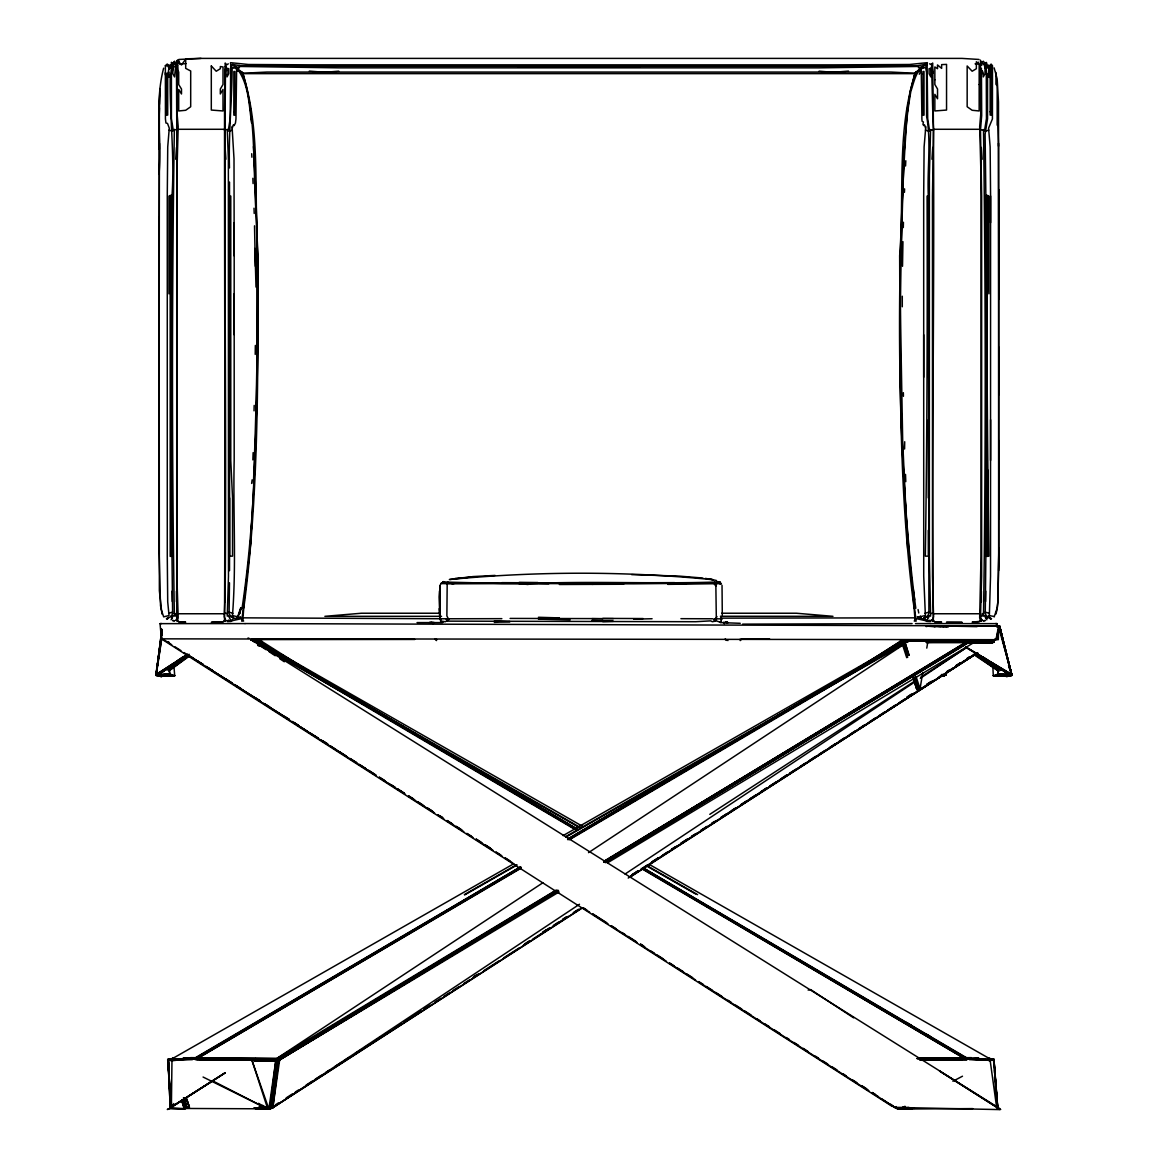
<?xml version="1.0" encoding="UTF-8"?>
<svg xmlns="http://www.w3.org/2000/svg" width="1168" height="1168" viewBox="0 0 1168 1168"><rect width="100%" height="100%" fill="white"/><g stroke="black" fill="none" stroke-linecap="round" stroke-linejoin="round"><path stroke-width="1.5" d="M159.111 394.813L159.111 347.173M159.111 299.402L159.359 143.27L159.038 548.113L160.527 606.28M165.374 74.854L165.374 65.7L167.053 64.138L169.053 67.058L167.477 77.833L166.513 77.876M160.688 607.929L163.651 616.85L169.039 615.521L167.71 601.885L167.272 556.143L167.272 195.976L167.725 146.92L169.272 128.144L167.506 123.414L165.944 123.005L165.433 118.961L165.374 72.723L166.586 73.686L166.586 115.179L167.696 115.077L167.696 73.569L169.097 72.153L169.097 77.132L170.28 74.694C169.375 115.471 174.835 155.169 171.988 196.093L172.003 556.158M170.951 76.942L171.681 68.24L170.411 65.116L170.28 67.218L171.287 65.671M171.258 195.158L171.258 556.45M176.718 620.237L176.748 119.224M176.441 61.291L176.748 121.224M229.585 497.918L229.585 556.187L229.512 182.077M229.585 460.557L229.585 419.867M229.585 377.454L229.585 334.953M229.585 293.971L229.585 256.113M234.184 334.749L234.184 293.737M234.184 255.85L234.009 158.76L232.052 126.48M237.673 616.719L240.564 608.119M925.801 126.48L924.107 146.92L923.684 195.961L923.727 576.204L925.377 615.521L920.194 616.719M923.684 377.279L923.684 334.749M986.61 195.158L986.595 556.45M985.573 63.539L986.245 62.4L986.449 118.581L984.668 129.925L980.492 130.042L981.66 196.443L981.631 576.233L980.507 616.835L981.806 620.164M987.661 195.333L987.661 289.533M988.186 617.361L985.748 614.908L985.266 612.105L985.865 556.143L988.887 556.158C987.661 456.104 986.58 356.05 987.106 255.938L988.887 293.81L988.887 196.078L985.865 196.093L985.106 134.276L987.544 118.829L987.573 74.694L988.756 77.132L988.756 65.145L987.135 65.423L986.58 62.722M990.581 460.44L990.581 419.721M992.216 98.608L991.355 77.876L990.391 77.833L988.8 67.058L991.092 64.065L992.479 65.7L992.42 118.961L988.581 128.144L990.143 146.92L990.581 195.976L990.537 576.204L989.296 617.595M994.202 616.5L988.814 615.521M997.18 608.82L997.998 600.148L997.18 608.572M998.757 189.625L998.757 555.165L997.925 601.827M159.038 173.901C161.987 139.08 154.468 102.288 163.651 68.182M225.541 620.179L224.3 616.835L225.147 591.227M932.356 620.15L933.568 616.835L932.487 576.233L932.458 196.443L933.582 130.028L929.451 129.925L927.699 118.61L927.129 64.839L918.457 67.875L918.559 66.445L819.089 67.846L338.764 67.846L239.309 66.445L239.396 67.875L230.738 64.839L232.14 67.963C231.892 101.397 228.49 134.466 229.468 167.929M229.512 570.699L229.527 556.143L232.534 556.158L232.534 497.86L230.768 460.484L230.768 196.093L229.585 196.282M436.496 639.13L436.496 640.56L435.065 639.13M740.249 623.303L720.262 622.588M981.368 601.797L981.397 591.227M987.646 556.45L987.661 469.813M159.038 146.044L159.111 122.844M229.468 582.759L229.089 614.032L231.892 617.288M255.339 345.436L255.223 354.415M933.582 130.028L933.013 119.194M902.28 296.219L902.28 306.775M902.514 266.304L902.952 241.659M998.655 570.568L998.494 143.27M440.263 584.876L439.752 616.952L439.27 596.921L440.234 585.299M998.83 548.245L997.998 599.666M225.453 71.029L225.877 65.32L228.3 63.86M513.978 863.648L171.988 1058.865L171.389 1107.133L170.265 1107.76L167.988 1059.347L197.202 1058.631L520.694 868.408M985.602 601.491L985.734 591.11M225.117 601.797C226.723 425.838 223.862 249.66 225.453 73.876L225.161 76.971L225.482 68.868M439.475 590.964L439.869 618.777L439.168 608.689M892.308 1106.476L161.33 638.838L161.52 628.661M926.122 626.574L930.21 625.712L999.662 626.209L998.596 627.07L998.319 639.67L981.339 640.079M159.855 88.534L159.111 120.187L159.417 107.938M719.123 582.832L721.371 583.562L716.641 583.679L715.867 586.146L716.334 619.653L713.838 619.609L714.261 618.792L720.189 618.85M159.505 104.448L159.855 90.447M900.732 255.704C903.185 200.954 901.316 145.547 910.85 91.396C913.522 83.614 915.113 74.183 921.07 68.211L924.384 67.759L922.092 67.087L915.07 72.883L914.325 75.526L910.208 91.338L905.784 123.02M903.302 227.57L903.433 222.285M254.04 410.844L254.186 405.398M159.359 149.285L159.359 105.427M253.427 483.435C257.836 371.22 259.559 258.785 253.456 146.613M252.142 479.829L251.631 483.45M252.872 459.885L253.135 452.629M904.455 192.37L904.587 188.851M978.361 62.152L978.288 64.036L975.09 63.831M177.419 620.763L178.208 617.843L176.879 576.277L176.879 175.463L178.193 126.509L177.127 114.245L177.39 60.137L177.989 70.795M722.291 615.156L722.028 585.299M904.412 146.613C898.951 300.293 895.841 455.491 915.785 608.265L914.529 608.178L915.843 618.544L914.237 621.069L916.194 621.113L914.705 615.901L913.493 599.797M905.55 166.002L905.799 160.731M933.363 621.347C931.305 435.971 935.553 248.769 932.677 63.043L931.553 64.342L932.998 121.209M177.127 62.605L177.127 71.379M244.185 599.885L250.186 548.478L251.923 519.614M986.799 619.858L986.332 615.624M997.793 629.975L996.611 638.94M171.988 196.093L168.966 196.078L168.966 293.81L170.762 255.938L170.762 556.158L171.988 556.143L172.601 612.105L172.119 614.908L169.667 617.419M244.36 599.797L243.163 615.901L241.659 621.113L243.63 621.069L242.01 618.544L243.324 608.178L242.068 608.265C259.34 491.713 256.551 373.191 257.325 255.69M931.976 159.271L932.765 147.445M981.135 620.237L981.193 619.376M175.711 159.271L176.514 147.445M250.186 548.478C258.522 414.742 260.683 280.466 253.704 146.599M930.589 129.531L929.392 175.302L929.363 556.216L930.619 616.149L929.451 615.711L927.363 619.814M926.677 64.649L925.713 67.963L926.574 72.562L926.604 116.128C931.392 142.335 927.071 169.418 928.326 196.093L928.896 612.105L928.399 614.908L925.976 617.288M177.361 130.042L174.353 129.531C171.944 291.65 171.784 454.06 174.382 616.149L173.185 615.711L171.097 619.828M224.504 621.347C225.307 452.089 224.446 281.094 224.533 111.486L225.19 63.043L226.3 64.342M981.485 619.493L982.332 620.296L980.74 621.23L972.156 622.179L979.134 621.756L981.456 620.602L980.448 620.938L979.66 617.843L981.018 556.231L980.989 175.463L979.675 126.509L980.74 114.245L980.478 60.137M980.317 65.437L981.908 65.014L982.04 63.291L983.733 63.685L985.296 68.167M224.884 620.252L224.942 619.39M230.519 619.843L228.417 615.711L227.249 616.149L228.475 576.262L228.373 159.155L227.264 129.531L224.285 130.028M986.128 619.098L984.682 615.711L983.485 616.149C985.938 454.045 985.646 291.65 983.5 129.531M172.265 71.642L174.12 63.685L175.828 63.291L175.945 65.014L177.536 65.437M996.815 627.012L997.107 623.639L995.545 623.566M234.184 222.723L234.184 460.44C232.958 512.416 236.535 564.699 232.388 616.543L233.527 617.857L231.833 620.777L230.549 619.639M440.117 618.646L440.19 617.799L440.92 618.792M907.828 104.872C895.695 269.428 896.236 435.752 913.668 599.885M243.805 607.9C259.369 491.261 257.646 373.015 258.216 255.573C253.354 195.567 261.544 130.582 242.55 73.277L238.535 70.591M559.049 891.972L279.663 1059.931L275.706 1061.245L269.896 1108.841L253.631 1108.052M168.995 1079.48L170.864 1108.403L269.896 1108.841L271.881 1108.184L277.75 1060.807L255.982 1061.23L256.945 1059.872L267.326 1059.478M204.896 1060.223L251.923 1060.223L267.793 1109.06C227.176 1106.213 297.198 1110.622 255.646 1108.432L272.816 1107.702L278.714 1060.427L259.15 1060.383L254.624 1059.259L193.129 1059.245M161.71 637.816L156.059 675.411L161.826 629.713L156.059 675.411L187.844 654.533L157.446 674.651L161.797 676.272L174.704 675.717L174.003 666.957M157.111 667.848L156.147 674.856L161.403 676.579L156.395 675.484L157.067 670.242M157.724 665.001L158.176 661.511M158.833 656.27L159.505 651.029M159.943 647.539L160.6 642.298M161.053 638.808L161.71 633.567M986.172 68.24L989.135 65.875M156.059 675.411L161.87 632.005M157.578 664.344L159.49 650.313M159.958 646.809L161.87 632.779L155.811 674.754L186.457 655.044M557.413 890.571L278.568 1059.449L251.923 1060.223L256.201 1061.23L276.743 1061.07L269.896 1108.841L268.859 1109.001L251.923 1060.223L275.706 1061.245L268.859 1109.001L255.646 1108.432L268.114 1108.782M271.151 1106.797L277.75 1060.807M263.618 1107.833L271.881 1108.184L278.714 1060.427L258.172 1060.778L258.697 1060.281L279.181 1059.712L558.392 890.629M268.246 1108.768L256.683 1108.271L269.093 1109.06L257.69 1107.994L272.816 1107.702L279.663 1059.931L557.048 891.666M519.03 583.635L447.183 583.679L446.877 615.916L448.76 619.609L445.271 621.741L442.263 621.259L442.979 622.369L440.701 621.756L440.497 619.712M186.267 655.102L158.322 674.973L172.426 674.973L161.315 676.345L174.704 675.717L169.827 674.126L156.395 675.484L157.198 670.111M156.278 674.593L161.841 637.932M520.884 867.401L195.392 1058.792L172.441 1059.799C167.228 1062.909 197.042 1055.755 197.202 1058.631L521.016 867.809M913.537 679.645L917.026 689.646L920.048 688.857L922.676 672.914M926.779 648.123L927.947 641.028L963.264 640.21M156.395 675.484L157.008 671.921M258.727 645.743L259.646 640.473L250.916 640.312M257.062 643.524L257.675 640.02L253.281 641.115L255.135 642.444L260.625 640.867L259.603 646.094M997.954 630.559L998.596 627.07M980.492 130.042L981.689 115.486L981.427 68.357L980.77 69.7M258.624 645.7L259.646 640.473L260.625 640.867M256.989 643.51L257.675 640.02M238.316 616.514L240.988 608.119M242.871 617.536L242.491 619.697M239.907 613.39L240.988 608.134M260.96 644.765L261.734 641.305L260.61 640.663L325.682 681.878M443.344 582.978L441.869 582.993L447.724 583.416L448.03 582.131L501.875 583.474L633.64 583.825L720.408 583.007L719.663 581.912C656.328 584.219 592.161 580.861 528.505 583.591M997.18 607.929L994.202 616.85M980.448 63.773L981.397 61.495L981.733 62.882L983.295 61.218L985.018 63.349L985.018 73.701L983.295 76.927L983.295 73.292L982.273 70.766L982.273 73.613L981.733 71.058M914.369 1108.052L914.179 1108.374C911.566 1107.571 893.9 1111.659 896.279 1106.578M232.257 128.159L233.396 124.772L234.169 125.575L235.454 123.005L235.965 118.975L236.622 69L235.513 67.116L242.783 72.883C256.58 118.348 252.711 166.615 256.069 213.437M239.352 614.018L240.55 609.243M987.573 74.694L987.135 76.373L987.135 73.555L986.58 74.767M995.939 614.018L997.18 609.243M250.711 638.808L995.764 639.684L999.385 625.931L997.822 625.858L998.129 626.88L999.385 625.931L997.268 638.735L993.997 639.757L997.268 638.735L995.311 639.349M1000.699 1109.483L998.961 1109.293M440.672 620.135L440.803 621.245M927.246 617.668L927.801 615.609M721.255 583.752L720.116 583.883M235.659 618.923L237.6 615.974M920.048 71.204L921.742 67.379M919.318 70.591L915.318 73.277C896.309 130.582 904.499 195.567 899.652 255.573C900.221 373.015 898.484 491.261 914.048 607.9M922.209 618.923L917.333 616.835L922.121 619.157L920.194 616.85M443.285 581.533L442.643 582.584L444.395 581.868M992.858 666.621L993.296 675.717L998.173 674.126L1011.605 675.484L999.662 626.209L1011.605 675.484L1006.597 676.579L1011.853 674.856L999.107 625.771L1011.941 675.411L965.673 647.276M1011.941 675.411L999.662 626.209L1011.941 675.411L998.231 625.712L999.545 630.954M439.869 618.777L501.846 618.66M990.771 661.949L1010.554 674.651L997.195 674.447L1010.597 675.703M186.369 1099L189.42 1107.293L186.646 1098.84L189.42 1107.293L184.413 1108.87L171.74 1108.461L173.112 1105.089M168.805 1072.472L168.09 1059.887L173.463 1058.179L168.09 1059.887L168.747 1074.137M641.232 868.408L964.724 1058.631L989.281 1060.091M915.07 72.883L916.223 71.993M170.324 1107.979L171.711 1104.724L170.324 1107.979L225.22 1072.881M171.74 1108.461L173.813 1103.585M986.303 67.058L987.573 65.539M927.319 619.639L926.034 620.777L924.341 617.857L925.479 616.543M919.289 74.226L921.099 70.211M939.598 1071.144L997.735 1107.76L993.939 1059.347L989.938 1058.865L990.187 1061.113L989.938 1058.865L649.525 864.554M520.607 867.269L195.392 1058.792L175.039 1059.23L171.083 1060.719L171.988 1058.865L172.441 1059.799L192.516 1059.449L520.446 866.846M987.588 618.062L988.186 616.967M932.385 68.868L932.706 73.336L932.4 71.029M440.482 618.748L243.382 617.843M721.269 619.901L721.941 618.733L721.021 619.697M715.619 618.792L716.933 616.529M172.499 1060.807L173.156 1059.683L193.83 1059.069L520.621 866.919M604.046 861.896L965.352 642.619L991.574 642.707L993.88 641.612L991.574 642.707L965.352 642.619L603.593 861.707M433.065 623.77L433.912 622.413L429.313 622.588L431.897 622.237M175.521 1059.566L171.813 1060.69M225.234 66.737L226.096 66.985M925.596 128.159L924.457 124.772L923.698 125.575L922.954 124.348L923.421 122.041L922.063 121.224L921.902 118.975L921.245 69L922.34 67.116L919.099 70.839L921.713 68.883M175.653 620.325L176.383 619.493M914.325 75.526L916.865 72.036M199.845 1060.004L254.244 1059.799L255.602 1058.5L276.612 1058.602L279.546 1059.872L558.494 890.95M934.385 626.69L934.473 625.829L930.21 625.712L948.255 626.647M228.432 620.354L227.497 621.58L231.22 621.405L229.76 620.894M808.139 990.099L810.621 989.573L853.633 1017.854M236.126 67.379L237.819 71.204M258.668 1107.614L259.603 1107.118L257.69 1107.994L271.881 1108.184L582.248 907.711M902.499 1108.023L897.097 1108.563L912.938 1108.082M224.519 621.259L225.205 620.5L223.03 621.712L211.306 622.34C214.751 621.872 225.453 622.909 225.628 619.989M905.419 642.181L908.646 641.115L927.947 641.028L919.479 640.604M741.68 639.13L740.249 640.56L740.249 639.13M940.328 675.995L943.832 676.126L946.197 674.637L942.999 674.505M923.231 618.602L924.983 617.259M441.621 583.314L440.862 583.547L447.183 583.679M166.863 618.631L168.659 617.273M975.251 640.21L993.88 641.612L992.566 642.634L967.119 642.458L604.148 862.276M164.659 674.111L161.797 676.272L164.717 674.14M188.953 655.788L168.951 670.87L189.406 656.095M167.097 670.14L187.595 655.117M923.669 618.763L924.881 617.887L923.64 618.792M255.106 1061.201L256.945 1059.872L255.602 1058.5L194.954 1058.485M168.615 669.147L189.245 654.284M187.61 654.197L158.322 674.973L170.805 674.447L159.067 676.068L156.147 674.856M915.376 619.697L914.997 617.536M232.14 67.963L235.775 67.087C248.769 81.994 248.828 104.302 251.602 123.049M168.922 666.957L169.827 674.126L157.184 675.148L170.805 674.447L157.446 674.651L173.842 663.22M176.821 661.146L182.777 656.985M171.083 1060.719L172.441 1059.799M974.9 641.947L607.448 862.889M242.55 73.277L266.99 72.051L890.877 72.051L915.318 73.277M903.214 1107.016L900.207 1109.06L898.104 1108.841L909.507 1107.775L912.354 1108.432L900.207 1109.06L904.981 1106.432L900.207 1109.06L972.696 1108.607M271.721 1106.578L272.816 1107.702L579.503 904.251M625.055 874.044L915.77 681.353M920.326 678.331L966.651 647.437M542.872 882.774L276.612 1058.602L195.217 1058.5M588.526 852.64L903.477 644.678M168.09 1059.887L173.463 1058.179M171.988 1058.865L167.666 1059.726L169.083 1060.208M257.69 1107.994L269.896 1108.841L258.493 1107.775L261.924 1105.57M709.794 814.344L914.632 681.163M920.734 677.177L967.031 647.203M448.03 582.131L442.906 581.839M155.811 674.754L186.179 655.146M272.816 1107.702L582.321 907.974M629.815 877.329L977.616 652.897M911.507 694.274L906.908 697.238L911.376 694.274M926.837 684.419L931.436 681.455M946.766 671.6L949.832 669.629M969.747 656.81L966.681 658.781L969.717 656.81M542.959 931.991L546.025 930.02M562.888 919.172L565.954 917.201M631.844 874.788L637.976 870.846M651.759 861.969L657.891 858.027M671.688 849.151L674.754 847.18M680.886 843.223L687.018 839.281M691.602 836.317L694.668 834.346M700.8 830.404L706.932 826.462M711.531 823.498L714.261 821.469M720.729 817.585L726.861 813.643M731.445 810.68L736.044 807.716M740.643 804.767L746.775 800.81M749.841 798.839L755.973 794.897M760.572 791.933L766.427 787.947M769.756 786.02L775.888 782.078M780.487 779.114L786.371 775.129M789.685 773.201L795.817 769.259M800.416 766.296L805 763.332M809.599 760.383L815.527 756.397M818.797 754.455L824.929 750.513M829.528 747.549L835.47 743.578M838.726 741.636L844.668 737.665M849.443 734.73L855.414 730.759M858.641 728.817L864.612 724.846M869.372 721.912L875.358 717.94M878.57 715.999L884.556 712.027M887.753 710.071L895.301 705.122M898.484 703.165L904.499 699.209M907.682 697.252L913.712 693.296M918.398 690.346L933.655 680.477M938.327 677.528L941.335 675.542M945.992 672.593L953.599 667.658M956.709 665.687L973.543 654.839M474.15 976.375L477.23 974.404M524.768 943.832L529.367 940.868M543.164 931.991L549.296 928.049M553.895 925.1L558.508 922.136M563.107 919.172L566.173 917.201M573.838 912.266L578.437 909.317M632.107 874.788L638.254 870.846M642.853 867.882L647.452 864.933M652.051 861.969L658.183 858.027M662.782 855.064L667.381 852.1M671.98 849.151L676.579 846.187M681.192 843.223L687.324 839.281M691.923 836.317L696.522 833.368M701.121 830.404L707.253 826.462M711.852 823.498L716.451 820.549M721.065 817.585L736.395 807.716M740.994 804.767L767.069 787.991M770.135 786.02L786.998 775.172M790.064 773.201L941.89 675.557M944.956 673.586L975.63 653.861M275.4 1104.87L278.466 1102.899M286.131 1097.964L292.263 1094.007M295.329 1092.036L298.395 1090.065M306.045 1085.13L312.192 1081.188M315.243 1079.203L321.39 1075.261M325.974 1072.297L329.055 1070.326M335.158 1066.384L341.319 1062.427M344.356 1060.456L348.984 1057.493M355.087 1053.551L361.248 1049.609M364.27 1047.623L370.446 1043.681M375.001 1040.717L381.177 1036.775M384.199 1034.804L390.375 1030.848M394.915 1027.898L401.106 1023.942M404.113 1021.971L421.035 1011.108M424.028 1009.137L430.233 1005.195M434.759 1002.232L440.964 998.29M443.957 996.304L450.162 992.362M453.14 990.391L459.36 986.449M463.871 983.485L470.091 979.529M473.069 977.558L479.289 973.616M483.786 970.652L499.218 960.782M503.715 957.818L519.147 947.949M523.629 945L529.878 941.043M532.827 939.072L549.807 928.21M552.741 926.239L568.203 916.369M572.656 913.42L578.934 909.463M629.508 876.905L638.706 870.978M641.612 869.007L975.966 653.861M628.223 878.073L977.601 652.883M168.849 1108.578L167.301 1109.483L170.105 1108.914M926.735 684.404L931.334 681.455M170.265 1107.76L225.205 1072.735L170.265 1107.76L167.988 1059.347L171.258 1059.347L167.666 1059.726L171.696 1107.074L170.659 1107.6L170.309 1100.446M837.164 681.601L841.778 678.652M845.603 676.243L842.522 678.214L845.661 676.214M846.377 675.703L902.134 640.458L900.192 641.305L901.36 644.634M848.727 674.257L901.316 640.663L900.192 641.305M880.395 655.993L900.382 643.261M170.645 1107.556L212.912 1080.765M914.851 72.971L915.595 72.504M174.12 63.685L172.572 64.634L171.419 62.298L171.419 118.581L173.2 129.925L174.353 129.531M555.253 890.98L277.707 1059.084L270.786 1059.347M557.326 890.264L278.568 1059.449L257.967 1060.121L279.181 1059.712L558.406 890.352M605.199 861.969L967.119 642.458L992.566 642.634L968.637 642.181L605.185 862.291M605.389 862.378L968.637 642.181L991.574 642.707M605.316 862.67L969.922 641.816L993.267 642.531M556.698 890.439L277.707 1059.084L192.939 1059.069M605.009 861.239L966.593 642.663L973.557 640.079M556.041 890.147L276.612 1058.602L190.559 1057.639M604.425 860.977L966.593 642.663L965.352 642.619L969.206 641.699L990.26 642.75L971.236 640.94L926.852 640.94M442.059 583.445L442.847 582.978L440.964 583.474M567.56 839.12L902.017 642.283M567.75 839.208L902.382 642.444L567.736 839.515M568.057 839.661L902.995 642.721L569.75 839.091M569.371 839.777L903.842 643.101L565.531 836.726M177.098 60.824L178.704 59.875L178.704 62.167L181.493 64.97L185.697 59.115L185.697 68.372L190.691 71L190.691 106.755L185.697 110.274L178.704 110.975L178.704 89.425L181.493 93.98L181.493 89.031L178.704 84.534L178.704 71.978L177.098 69.7M975.076 641.904L969.922 641.816M464.368 894.63L516.533 864.773M908.105 641.699L906.806 642.444L901.302 640.867L906.718 657.686M563.064 835.631L881.3 653.963M884.468 652.153L901.886 642.21M464.791 894.834L517.044 865.006M566.115 836.989L903.36 644.473M259.646 640.473L256.902 642.02L253.529 641.393M987.252 67.919L988.8 67.058M952.913 1081.261L962.49 1076.21M257.369 641.801L253.281 641.115M236.272 619.288L240.535 616.835L240.126 618.164L237.907 617.127M177.273 615.492L175.769 616.149L175.507 613.609L174.12 613.653M258.172 1060.778L279.546 1059.872L258.697 1060.281M901.302 640.867L904.251 640.02L927.947 641.028L907.755 641.101L903.258 640.195L907.828 655.423M998.012 626.471L999.385 625.931L245.003 623.566M930.838 620.339L932.298 619.989M242.01 618.544L231.833 620.777M941.393 674.549L946.197 674.637L942.43 675.703L943.832 676.126M978.098 654.883L1010.554 674.651L1006.188 676.272L993.296 675.717L1008.232 675.513L995.574 674.973L1006.685 676.345L993.296 675.717M172.601 612.105L168.601 613.302M985.091 131.298L988.741 130.115M928.896 612.105L924.954 613.302M178.251 62.605L179.492 62.152L179.58 64.036L185.96 63.627M243.397 73.642L914.471 73.642M228.797 131.283L232.403 130.115M169.389 1060.106L171.769 1059.23M944.532 674.827L945.861 674.943L943.043 675.951L945.379 674.608M926.647 621.405L930.37 621.58L929.421 620.354M908.149 655.35L903.258 640.195L905.025 642.035L908.646 641.115L905.025 642.035L902.28 640.473L907.361 657.423M933.29 613.098L930.356 613.653M254.639 1108.388L270.903 1108.563L265.501 1108.023M176.134 66.226L174.558 66.722L175.58 67.043L174.558 76.927L172.849 73.701L172.849 63.028L174.558 61.218L174.558 62.926L176.134 63.218M980.77 61.86L981.733 62.882M236.374 618.952L237.673 616.383M900.951 640.882L902.134 640.458M932.648 620.5L934.838 621.712L941.642 622.179L934.882 621.756L931.436 620.252M449.826 579.489C537.061 571.167 626.136 571.021 713.312 579.766L705.428 578.394M447.242 621.142L695.719 621.712L710.626 620.865L712.363 621.712L716.51 620.923L720.481 622.369L721.371 620.996L719.795 622.033M449.344 579.532L471.434 576.963L455.097 578.437M905.025 642.035L908.397 641.393M725.664 622.354L727.956 622.588L726.671 622.194M992.844 1060.208L994.26 1059.726L966.535 1058.792L642.604 868.32M223.906 613.755L177.755 613.755M980.098 613.755L933.947 613.755M227.088 620.748L228.855 620.529L227.059 620.836M983.325 620.719L985.106 620.5M983.325 620.865L985.106 620.631M934.225 129.283L979.821 129.298M178.032 129.298L223.643 129.283M447.724 583.416L674.681 582.642M178.777 59.466L201.042 58.4L962.023 58.4L979.076 59.466M338.764 71.16L324.865 72.328L309.316 71.087M897.097 1108.563L910.31 1107.994L909.507 1107.775M899.915 1108.695L910.806 1107.819M848.537 71.087L833.003 72.328L819.104 71.16M725.372 622.194L727.956 622.588L723.357 622.354L724.204 623.727M451.87 583.752L454.075 583.591M914.471 617.843L720.846 618.135M890.688 1104.271L896.119 1108.184L901.214 1107.863M899.331 1109.06L911.317 1108.271L899.754 1108.768M978.638 1057.741L964.724 1058.631L642.488 868.744M911.317 1108.271L898.907 1109.06L910.31 1107.994L896.119 1108.184L909.142 1107.556L895.184 1107.702L872.146 1092.956M602.732 618.412L643.145 618.558M623.683 584.234L559.37 584.496M472.441 576.598L495.071 575.415M667.906 584.365L716.641 583.679M591.942 584.35L602.732 583.81M942.284 675.119L945.861 674.943L942.299 674.783M494.327 622.383L510.109 621.624L494.341 621.04M161.403 638.838L160.06 623.639L161.622 623.566M896.119 1108.184L904.382 1107.833M157.446 674.651L169.827 674.126L168.791 666.972M185.741 58.838L201.042 58.4M904.704 441.738L904.587 449.008M602.717 621.61L613.331 621.303L591.928 620.485M899.886 1108.782L912.354 1108.432L898.104 1108.841M174.193 1059.61L193.83 1059.069M538.448 618.412L559.37 617.901L538.448 617.273M633.64 619.157L652.08 618.733M259.15 1060.383L279.663 1059.931M448.76 619.609L445.796 618.806M994.114 642.064L974.243 642.4L994.114 642.064L980.332 641.714M519.147 583.314L537.82 583.387M926.224 642.356L969.206 641.699L926.078 641.699M720.656 618.003L721.839 618.514M926.151 641.48L971.236 640.94L991.982 642.02L972.696 640.4L918.53 640.4M173.156 1059.683L192.516 1059.449M917.581 1058.237L971.367 1057.639M927.275 640.779L972.696 640.4L993.88 641.612L980.273 641.597M276.743 1061.07L256.201 1061.23L275.706 1061.245M613.346 618.631L510.109 618.427M195.173 1059.639L254.624 1059.259M978.112 1058.529L964.724 1058.631L989.486 1059.799L969.411 1059.449L643.057 867.766M517.088 66.328L640.765 66.328M528.184 584.511L519.132 583.62L528.243 583.562M918.398 640.356L971.776 640.093L918.223 640.079M742.644 624.135L912.106 623.595M519.132 583.62L537.806 583.562M250.551 639.597L414.786 639.451M742.279 638.998L769.61 638.969M918.267 640.064L945.16 640.02M917.873 1058.558L968.52 1058.5M519.205 582.35L537.864 582.54M501.875 582.657L559.37 582.89M439.737 613.229L361.496 613.229L324.879 616.324L441.548 616.324M721.766 613.229L796.372 613.229L832.974 616.324L720.422 616.266M417.034 622.588L442.453 622.588M160.06 623.639L245.061 623.595M915.493 623.595L997.107 623.639M163.126 638.838L249.237 638.984M917.873 639.976L921.494 639.976M937.743 639.976L944.956 639.976M926.545 642.663L966.593 642.663M917.026 1058.5L966.973 1058.485M919.961 1059.259L970.608 1059.245M205.174 1060.179L254.42 1060.121L196.852 1059.785M920.238 1059.799L966.87 1059.785M201.728 1060.106L254.42 1060.121M920.223 1060.121L960.198 1060.106M920.851 1060.223L958.84 1060.208M680.929 618.675L712.67 618.777M942.591 674.929L945.861 674.943M920.267 1060.135L958.578 1060.179M920.384 1059.843L962.082 1060.004M720.408 583.007L719.663 581.912M919.917 1059.332L966.768 1059.639M717.24 581.854L719.926 582M667.862 583.285L686.448 583.606M183.814 1058.529L197.202 1058.631L183.288 1057.741M667.892 583.577L680.915 583.708M917.07 1058.602L970.783 1059.084M717.984 581.854L718.889 581.868M174.704 675.717L159.768 675.513L172.426 674.973L158.906 675.644L161.403 676.579M990.844 1060.719L988.77 1059.683L969.411 1059.449L966.272 1057.595M538.448 619.142L570.159 619.901M591.942 618.631L602.732 618.806M538.448 583.635L548.77 583.81M930.21 625.712L977.003 626.647M979.791 641.305L993.88 641.612M895.652 1107.425L999.808 1109.6M232.359 64.357L240.214 65.758L309.257 66.284L848.61 66.284L917.639 65.758L927.246 63.977L927.348 62.663L909.507 64.488L833.003 64.882L309.257 64.839L248.361 64.488L230.519 62.663L230.622 63.977M227.497 613.653L224.563 613.098M983.748 613.653L982.361 613.609L982.098 616.149L980.58 615.492M642.882 867.839L968.097 1059.069L988.172 1060.281M254.244 1059.799L256.945 1059.872M968.097 1059.069L988.77 1059.683M631.654 574.627L679.119 576.101L702.902 578.043M940.663 626.647L927.1 626.194L935.845 626.603M946.766 626.632L928.107 625.931L943.832 626.661M987.748 1059.61L966.535 1058.792L642.882 868.204M1010.554 674.651L998.173 674.126L998.187 666.957L998.173 674.126L1011.853 674.856M929.144 625.771L948.372 626.661M919.216 640.619L927.947 641.028M1009.094 675.644L995.574 674.973L1009.678 674.973L976.594 653.35M1010.816 675.162L997.195 674.447L1009.678 674.973L976.054 653.043M258.493 1107.775L270.903 1108.563M266.786 1107.863L271.881 1108.184M256.683 1108.271L268.669 1109.06L262.537 1105.308M232.49 615.521L237.6 616.85M257.194 1107.819L268.085 1108.695M229.512 616.529L231.206 616.689M172.762 620.631L174.528 620.792M727.956 640.56L725.372 639.261M994.654 639.553L995.764 639.684M172.762 620.515L174.528 620.719M233.483 67.759L237.162 68.24L238.768 70.839L236.155 68.883M929.553 63.86L931.553 64.342M989.252 613.302L985.266 612.105M232.899 613.302L228.957 612.105M165.374 65.7L166.586 65.89L167.696 64.401L169.097 69.496L169.097 65.145L170.28 65.539M926.034 620.777L915.843 618.544M238.944 65.525L240.214 65.758M169.126 130.115L172.762 131.298M925.45 130.115L929.056 131.283M709.093 578.89L716.583 580.554M991.077 1058.923L993.851 1059.887L994.275 1065.231L993.588 1059.274L988.464 1058.179L993.851 1059.887M259.807 640.458L261.734 641.305M241.645 71.993L242.783 72.883M170.601 67.919L170.455 66.722L169.053 67.058L171.681 68.24M718.335 583.139L719.824 583.591M908.821 655.233L904.251 640.02L907.755 641.101M227.264 129.531L228.402 129.925L230.169 118.61L230.738 64.839M988.07 1058.485L992.552 1060.091M249.353 638.516L248.069 637.947M986.42 1059.566L990.187 1061.113M726.7 640.414L724.948 639.261M203.071 1077.027L267.793 1109.06L258.581 1103.322M264.567 1107.454L267.793 1109.06L212.795 1080.911M168.659 642.531L168.046 641.612L169.36 642.634M261.632 643.115L277.458 652.153M280.627 653.963L583.036 826.594M260.157 645.378L579.97 827.951M646.473 865.911L695.559 893.929M580.584 827.674L259.676 643.991L575.284 829.63M646.984 865.678L697.573 894.63M261.617 643.159L436.204 745.841M440.92 748.615L444.059 750.469M455.082 756.937L458.221 758.791M906.499 1022.438L911.215 1025.212M926.939 1034.468L930.093 1036.323M259.909 642.283L577.109 828.959M576.904 829.046L259.544 642.444L575.328 828.419M574.992 828.565L260.508 643.641L574.89 828.915M965.586 646.926L1012.189 674.754L965.79 646.999M983.733 63.685L985.281 64.634M242.258 72.504L243.002 72.971M251.193 639.728L1000.042 1108.753M261.544 643.247L273.881 651.029M276.962 652.97L283.123 656.869M286.204 658.81L289.284 660.752M939.612 1070.998L997.676 1107.979L994.552 1068.793M190.953 656.708L194.019 658.679M197.1 660.635L203.247 664.548M206.313 666.519L212.459 670.432L204.006 665.322M226.285 679.25L230.899 682.2M235.513 685.134L241.659 689.062L233.22 683.952M255.485 697.88L260.099 700.815L242.433 689.835M264.713 703.764L269.312 706.698M284.685 716.495L289.299 719.444L271.648 708.465M293.898 722.379L298.512 725.313M323.098 741.008L327.712 743.943M164.016 639.816L171.711 644.721M174.791 646.692L180.938 650.605M184.018 652.562L203.217 664.563M213.218 671.206L232.388 683.207M262.42 702.581L270.772 707.72M291.635 721.211L298.409 725.372M300.862 727.095L307.359 731.256M310.089 732.978L318.368 738.118M320.85 739.84L327.58 744.001M330.077 745.724L336.545 749.885M339.304 751.608L345.757 755.769M350.064 758.47L356.751 762.631M359.291 764.354L365.73 768.515M368.519 770.238L374.943 774.399M379.279 777.1L384.389 780.282M391.835 785.188L394.915 787.144M397.733 788.867L404.128 793.028M408.493 795.729L413.56 798.912M417.954 801.861L422.553 804.796M427.167 807.745L431.78 810.68M439.46 815.585L442.73 817.556M447.14 820.491L451.739 823.44M456.352 826.375L460.966 829.324M476.325 839.12L480.924 842.07M485.538 845.004L490.151 847.953M640.677 944.051L643.743 946.022M202.882 664.592L187.435 654.766L202.779 664.607M232.052 683.236L205.86 666.548L231.95 683.28M288.861 719.546L264.202 703.851L290.292 720.612M293.372 722.496L318.032 738.191M322.558 741.14L327.244 744.089M330.237 746.045L347.203 756.849M350.196 758.806L356.415 762.733M359.408 764.69L365.628 768.617M368.621 770.588L376.373 775.494M379.366 777.45L385.586 781.377M388.579 783.348L394.799 787.261M397.792 789.232L404.011 793.16M408.537 796.094L414.757 800.022M417.75 801.993L423.969 805.92M426.962 807.876L433.182 811.804M437.723 814.753L442.395 817.688M446.935 820.637L453.14 824.564M456.148 826.521L462.353 830.448M466.893 833.397L471.565 836.332M476.106 839.281L482.311 843.208M485.319 845.165L491.524 849.092M496.064 852.041L500.736 854.991M505.277 857.925L509.949 860.874M583.591 907.989L586.701 909.945M592.804 913.872L606.659 922.705M611.229 925.655L615.872 928.589M621.975 932.517L625.041 934.488M628.121 936.444L635.83 941.35M640.4 944.299L645.043 947.248M651.145 951.161L654.255 953.132M657.292 955.088L663.468 959.016M669.571 962.943L674.213 965.892M677.25 967.849L683.426 971.776M686.463 973.747L692.639 977.66M698.756 981.587L703.384 984.536M706.436 986.493L712.597 990.42M715.648 992.391L721.809 996.319M727.927 1000.231L731.022 1002.202M735.606 1005.152L741.768 1009.064M744.819 1011.035L750.98 1014.963M757.098 1018.89L760.193 1020.847M764.777 1023.796L769.405 1026.73M773.99 1029.68L780.151 1033.607M786.268 1037.534L789.364 1039.491M793.948 1042.44L798.576 1045.389M803.161 1048.324L807.789 1051.273M815.454 1056.179L818.534 1058.15M823.133 1061.084L827.747 1064.033M832.346 1066.983L836.96 1069.917M843.092 1073.845L846.172 1075.816M852.304 1079.728L856.918 1082.678M866.13 1088.561L861.517 1085.627L867.766 1089.671M872.262 1092.489L875.343 1094.46M293.358 722.583L376.257 775.625M379.337 777.596L405.427 794.298M408.508 796.255L434.598 812.957M437.679 814.928L443.811 818.856M446.877 820.827L463.769 831.631M466.835 833.587L472.982 837.529M476.048 839.485L492.94 850.289M496.006 852.26L502.152 856.188M505.218 858.159L512.898 863.064M583.518 908.251L589.665 912.193M592.731 914.15L608.09 923.976M611.156 925.947L637.261 942.649M640.327 944.605L666.432 961.308M669.498 963.279L695.588 979.981M698.668 981.938L869.08 1091M983.164 657.073L987.719 660.008M872.306 1092.649L878.424 1096.679M881.475 1098.679L895.184 1107.702M259.968 645.685L266.056 649.7M269.107 651.7L275.195 655.73M279.751 658.737L284.32 661.76M975.076 653.584L999.18 669.527M973.455 654.343L998.757 671.279M1003.224 674.272L1006.188 676.272L1003.21 674.199M975.251 653.35L1000.728 670.476M974.784 654.576L998.713 671.104M989.194 617.273L991.004 618.631M232.87 617.259L234.637 618.602M998.742 518.957L998.742 440.54M713.838 619.609L715.342 621.142M932.677 620.515L933.363 621.259M985.85 556.158L985.85 196.18M240.988 72.036L243.543 75.526M714.159 583.708L715.867 586.146M920.253 615.974L921.581 619.288M171.287 74.767L170.718 73.555L170.718 76.373L170.28 74.694M990.931 1059.989L993.939 1059.347L997.735 1107.76M994.143 67.875L997.18 78.957L998.494 102.01L998.742 299.402M920.048 688.857L916.238 677.06M916.676 682.316L919.012 689.018L915.449 677.192M914.515 679.25L918.004 689.281L914.442 677.425M183.478 1097.686L187.084 1108.023L184.237 1097.745M182.602 1100.081L185.42 1108.563L182.909 1100.008M181.595 1100.431L184.413 1108.87L170.864 1108.403L170.455 1101.22M183.726 1097.876L187.084 1108.023L183.916 1097.935M182.544 1099.906L185.42 1108.563L182.704 1099.847M916.822 682.273L919.012 689.018L915.201 677.221M914.719 679.177L918.004 689.281L914.208 677.498M913.741 679.557L917.026 689.646L914.121 679.294M904.251 640.02L909.142 655.175M902.28 640.473L907.697 657.307M913.23 677.878L917.026 689.646L913.464 677.776M181.77 1100.344L184.413 1108.87L181.726 1100.168M1008.553 665.161L1010.072 670.315L1008.743 665.118M999.326 626.588L1011.605 675.484M161.929 614.018L159.359 590.672L159.096 216.781M714.597 582.146L714.816 583.182M918.077 609.579L918.749 612.981M989.938 1058.865L996.611 1107.118L993.939 1059.347L997.355 1107.556L996.932 1102.242M913.084 587.752L914.646 599.914M986.318 69.788L986.814 75.555M250.025 104.872L251.821 123.034M168.761 1068.224L168.338 1059.274L168.82 1064.574M994.508 1070.107L995.413 1080.926M995.705 1084.532L996.625 1095.35M996.917 1098.957L997.676 1107.979M994.567 1071.801L995.267 1080.75M995.676 1086.123L996.508 1096.869M932.911 619.39L932.984 620.252M168.338 1059.274L168.834 1066.355M994.581 1070.676L995.311 1081.451M995.676 1086.853L996.275 1095.832M996.888 1104.811L997.136 1108.403M981.354 147.445L982.142 159.271M225.103 147.445L225.891 159.271M907.667 548.478L902.703 441.708L900.178 301.446M171.521 615.624L171.74 619.098M169.214 1079.655L169.944 1092.241M993.895 1064.588L993.588 1059.274L993.793 1064.574M994.596 1076.984L994.8 1080.517M251.719 153.709L251.894 157.227M169.272 1078.969L169.973 1093.292M252.872 178.295L253.062 183.566M254.011 208.211L254.215 213.481M905.521 474.383L905.784 481.639M254.931 248.434L255.996 287.08M998.494 146.219L997.998 125.837L997.18 125.122L997.18 85.804L995.939 84.271L995.939 72.445M254.522 225.818L255.339 266.304M903.346 392.667L903.419 396.302M172.134 591.11L172.265 601.491M224.855 119.194L224.855 121.209M932.721 591.227L932.75 601.797M176.47 591.227L176.499 601.797M981.105 119.224L981.105 121.224M170.207 556.45L170.192 195.333M998.742 347.173L998.742 394.813M990.581 195.976L990.581 222.723M928.283 223.015L928.326 196.18L927.1 196.093C927.436 316.134 927.173 436.16 925.319 556.158L928.326 556.143L928.283 530.345M928.283 256.113L928.283 293.971M928.283 334.953L928.283 377.454M928.283 419.867L928.283 497.918M167.331 618.587L166.411 618.719L167.331 618.471M211.306 65.977L211.306 110.055L223.015 110.96L223.015 89.41L220.329 93.966L220.329 89.016L223.015 84.519L223.03 66.956L220.329 66.547L220.329 68.722L216.226 71.233L211.306 65.977M227.03 70.445L227.03 76.913L228.738 73.715L228.767 68.708L227.059 68.284L227.03 70.445M233.834 111.851L233.834 115.121L234.885 115.209L234.914 71.555L233.863 71.452L233.834 111.851M922.983 73.715L922.983 115.209L924.019 115.121L924.005 71.452L922.954 71.555L922.983 73.715M934.853 79.847L934.853 84.519L937.539 89.016L937.539 98.784L934.853 94.36L934.853 110.96L946.547 110.055L946.547 64.386L941.627 64.62L941.642 68.372L937.51 64.955L937.539 68.722L934.838 66.956L934.853 79.847M979.164 84.534L979.164 110.975L972.156 110.274L967.162 106.755L967.162 65.977L972.156 71.233L976.36 68.722L976.36 61.758L979.164 64.284L979.164 84.534M990.157 111.792L990.157 115.077L991.267 115.179L991.267 64.868L990.157 65.773L990.157 111.792M258.668 640.195L257.734 645.451L258.668 640.195L254.171 641.101L256.902 642.02L258.668 640.195M260.785 640.823L260.084 644.313L260.785 640.823M172.222 1105.147L170.864 1108.403L172.251 1105.162M176.543 620.485L178.733 621.697L185.697 622.194L178.733 621.683L176.543 620.485M168.586 617.916L167.36 618.806L168.586 617.916M960.549 662.723L955.95 665.687L960.505 662.723M918.311 617.857L919.946 617.127L918.311 617.857M930.808 68.284L929.1 68.708L929.115 73.715L930.823 76.913L930.808 68.284M994.26 1059.726L990.756 1059.96L994.26 1059.726M962.023 622.383L946.547 622.34L962.023 622.383M171.17 1059.931L167.666 1059.726L171.17 1059.96M991.457 618.719L990.537 618.587L991.457 618.602M930.794 620.836L929.027 620.646L930.794 620.88M989.311 617.945L990.537 618.821L989.311 617.945M261.223 701.88L235.031 685.193L261.121 701.939M902.309 644.167L901.156 640.823L902.251 644.196"/></g></svg>
